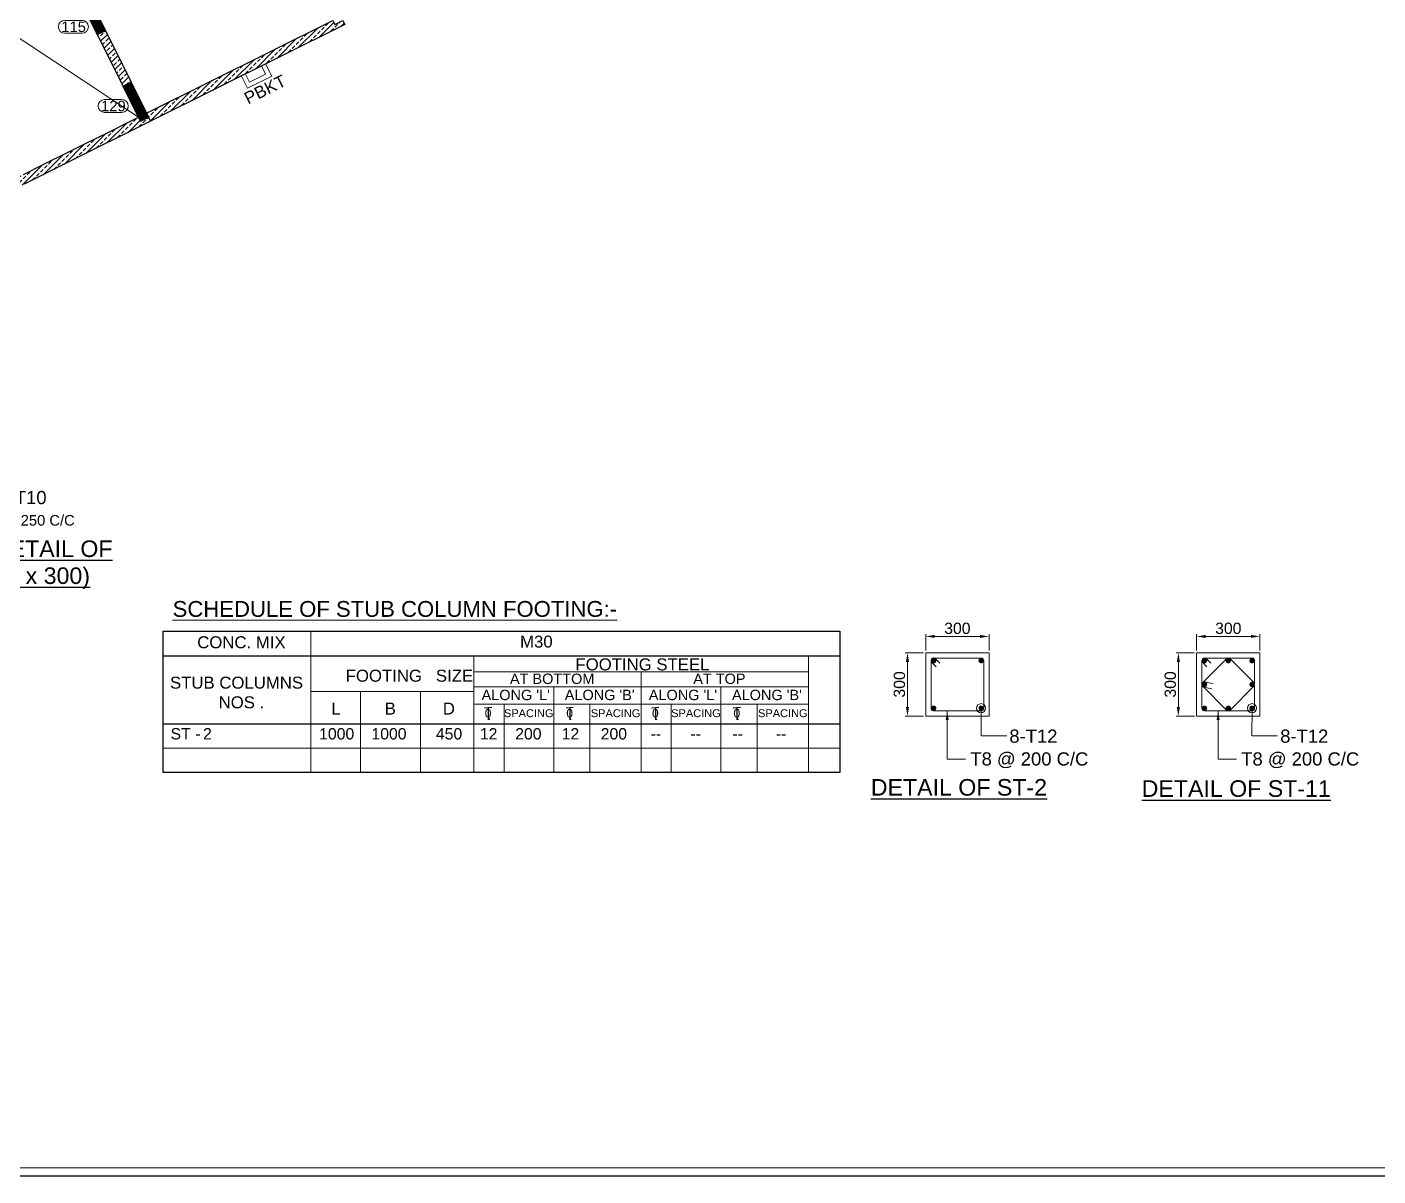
# Model space of a CAD drawing. Header units: millimetres. Extents: x -954 to 225541, y -300291 to -180647.
# Drawn here: x 49665 to 94491, y -300291 to -262173 of the extents above; entities that cross this region are included whole.
import ezdxf
from ezdxf.enums import TextEntityAlignment as Align

# ---------------------------------------------------------------- set-up
doc = ezdxf.new("R2010")
doc.units = ezdxf.units.MM
doc.header["$LTSCALE"] = 100
doc.header["$MEASUREMENT"] = 0
doc.header["$PDMODE"] = 3
for name, color, linetype, lineweight in [('BEAM', 191, 'Continuous', 20), ('BEAM NO (H)', 121, 'Continuous', 20), ('COL HATCH', 67, 'Continuous', 25), ('colno', 11, 'Continuous', 15), ('COLUMN', 84, 'Continuous', 30), ('CONCRETE', 7, 'Continuous', 20), ('DIM', 8, 'Continuous', 13), ('DONUT', 2, 'Continuous', 20), ('LINE- 1', 7, 'Continuous', 25), ('LINE- 2', 35, 'Continuous', 13), ('LINKS', 3, 'Continuous', 18), ('MAIN TEXT', 6, 'Continuous', 25), ('RET WALL', 31, 'Continuous', 30), ('RET WALL HATCH', 57, 'Continuous', 13), ('SUNK', 251, 'Continuous', 9), ('TEXT', 255, 'Continuous', 25), ('void', 45, 'Continuous', 18)]:
    doc.layers.add(name, color=color, linetype=linetype, lineweight=lineweight)
doc.layers.add('Col. sch.', color=4, linetype='Continuous')
doc.styles.add('ARIAL', font='arial.ttf')
doc.dimstyles.new('150', dxfattribs={"dimscale": 150, "dimtxt": 2.5, "dimasz": 2, "dimexe": 0.5, "dimexo": 0.5, "dimgap": 0.5, "dimtad": 1, "dimdec": 0, "dimzin": 3, "dimdsep": 46, "dimtxsty": 'ARIAL', "dimcen": 0, "dimdle": 1, "dimclrd": 256, "dimclre": 256, "dimclrt": 7, "dimadec": 0, "dimazin": 0, "dimtfac": 1, "dimtdec": 0, "dimtmove": 0, "dimatfit": 3, "dimfxl": 0, "dimtolj": 1, "dimtzin": 0, "dimlwd": -1, "dimlwe": -1, "dimarcsym": 0})
pattern_1 = [(45, (360396, 1349499.23), (-176.776695, 176.776695), []), (45, (360572.77, 1349499.23), (-176.776695, 176.776695), [125, -62.5])]

# ---------------------------------------------------------------- blocks, each defined once
blk = doc.blocks.new('*D14')
at = {"layer": 'Defpoints', "color": 0, "transparency": 16777216}
for p in [(-20715, -284010), (-20715, -284553), (-18615, -284553)]:
    blk.add_point(p, dxfattribs=at)
at = {"layer": 'DIM', "transparency": 16777216}
for p, q in [((-20715, -284478), (-20715, -283935)), ((-18915, -284010), (-20415, -284010)), ((-18615, -284478), (-18615, -283935))]:
    blk.add_line(p, q, dxfattribs=at)
for points in [[(-20415, -283960), (-20415, -284060), (-20715, -284010)], [(-18915, -283960), (-18915, -284060), (-18615, -284010)]]:
    blk.add_solid(points, dxfattribs=at)
at = {"layer": 'DIM', "color": 7, "transparency": 16777216, "insert": (-19665, -283744), "char_height": 375, "attachment_point": 5, "style": 'ARIAL'}
blk.add_mtext('\\A1;300', dxfattribs=at)
blk = doc.blocks.new('*D15')
at = {"layer": 'Defpoints', "color": 0, "transparency": 16777216}
for p in [(-20715, -284553), (-21321, -285953), (-20715, -285953)]:
    blk.add_point(p, dxfattribs=at)
at = {"layer": 'DIM', "transparency": 16777216}
for p, q in [((-20790, -284553), (-21396, -284553)), ((-21321, -284853), (-21321, -285653)), ((-20790, -285953), (-21396, -285953))]:
    blk.add_line(p, q, dxfattribs=at)
for points in [[(-21371, -284853), (-21271, -284853), (-21321, -284553)], [(-21371, -285653), (-21271, -285653), (-21321, -285953)]]:
    blk.add_solid(points, dxfattribs=at)
at = {"layer": 'DIM', "color": 7, "transparency": 16777216, "insert": (-21588, -285253), "char_height": 375, "attachment_point": 5, "rotation": 90, "style": 'ARIAL'}
blk.add_mtext('\\A1;200', dxfattribs=at)
blk = doc.blocks.new('*D62')
at = {"layer": 'Defpoints', "color": 0, "transparency": 16777216}
for p in [(79485, -282391), (79485, -282934), (81585, -282934)]:
    blk.add_point(p, dxfattribs=at)
at = {"layer": 'DIM', "transparency": 16777216}
for p, q in [((79485, -282859), (79485, -282316)), ((81285, -282391), (79785, -282391)), ((81585, -282859), (81585, -282316))]:
    blk.add_line(p, q, dxfattribs=at)
for points in [[(79785, -282341), (79785, -282441), (79485, -282391)], [(81285, -282341), (81285, -282441), (81585, -282391)]]:
    blk.add_solid(points, dxfattribs=at)
at = {"layer": 'DIM', "color": 7, "transparency": 16777216, "insert": (80535, -282124), "char_height": 375, "attachment_point": 5, "style": 'ARIAL'}
blk.add_mtext('\\A1;300', dxfattribs=at)
blk = doc.blocks.new('*D63')
at = {"layer": 'Defpoints', "color": 0, "transparency": 16777216}
for p in [(79485, -282934), (78879, -285034), (79485, -285034)]:
    blk.add_point(p, dxfattribs=at)
at = {"layer": 'DIM', "transparency": 16777216}
for p, q in [((79410, -282934), (78804, -282934)), ((78879, -283234), (78879, -284734)), ((79410, -285034), (78804, -285034))]:
    blk.add_line(p, q, dxfattribs=at)
for points in [[(78829, -283234), (78929, -283234), (78879, -282934)], [(78829, -284734), (78929, -284734), (78879, -285034)]]:
    blk.add_solid(points, dxfattribs=at)
at = {"layer": 'DIM', "color": 7, "transparency": 16777216, "insert": (78612, -283984), "char_height": 375, "attachment_point": 5, "rotation": 90, "style": 'ARIAL'}
blk.add_mtext('\\A1;300', dxfattribs=at)
blk = doc.blocks.new('*D244')
at = {"layer": 'Defpoints', "color": 0, "transparency": 16777216}
for p in [(88474, -282391), (88474, -282934), (90574, -282934)]:
    blk.add_point(p, dxfattribs=at)
at = {"layer": 'DIM', "transparency": 16777216}
for p, q in [((88474, -282859), (88474, -282316)), ((90274, -282391), (88774, -282391)), ((90574, -282859), (90574, -282316))]:
    blk.add_line(p, q, dxfattribs=at)
for points in [[(88774, -282341), (88774, -282441), (88474, -282391)], [(90274, -282341), (90274, -282441), (90574, -282391)]]:
    blk.add_solid(points, dxfattribs=at)
at = {"layer": 'DIM', "color": 7, "transparency": 16777216, "insert": (89524, -282124), "char_height": 375, "attachment_point": 5, "style": 'ARIAL'}
blk.add_mtext('\\A1;300', dxfattribs=at)
blk = doc.blocks.new('*D245')
at = {"layer": 'Defpoints', "color": 0, "transparency": 16777216}
for p in [(88474, -282934), (87867, -285034), (88474, -285034)]:
    blk.add_point(p, dxfattribs=at)
at = {"layer": 'DIM', "transparency": 16777216}
for p, q in [((88399, -282934), (87792, -282934)), ((87867, -283234), (87867, -284734)), ((88399, -285034), (87792, -285034))]:
    blk.add_line(p, q, dxfattribs=at)
for points in [[(87817, -283234), (87917, -283234), (87867, -282934)], [(87817, -284734), (87917, -284734), (87867, -285034)]]:
    blk.add_solid(points, dxfattribs=at)
at = {"layer": 'DIM', "color": 7, "transparency": 16777216, "insert": (87601, -283984), "char_height": 375, "attachment_point": 5, "rotation": 90, "style": 'ARIAL'}
blk.add_mtext('\\A1;300', dxfattribs=at)
blk = doc.blocks.new('A$C029266CF')
at = {"layer": 'CONCRETE'}
blk.add_lwpolyline([(3242.8, 5195.3), (3242.8, 3795.3), (5342.8, 3795.3), (5342.8, 5195.3)], close=True, dxfattribs=at)
at = {"layer": 'DIM'}
for p, q in [((3505.3, 4932.8), (5080.6, 4055.3)), ((5080.3, 4932.8), (3505.3, 4057.8))]:
    blk.add_line(p, q, dxfattribs=at)
at = {"layer": 'DONUT', "const_width": 87.5}
for points in [[(3505.3, 4976.5, -1), (3505.3, 4889, -1)], [(5080.3, 4976.5, -1), (5080.3, 4889, -1)], [(3505.3, 4101.5, -1), (3505.3, 4014, -1)], [(5080.3, 4101.5, -1), (5080.3, 4014, -1)]]:
    blk.add_lwpolyline(points, format="xyb", close=True, dxfattribs=at)
at = {"layer": 'LINKS'}
blk.add_lwpolyline([(3586.6, 4727.7), (3443.4, 4870.9, -0.6681786), (3505.3, 5020.3), (5080.3, 5020.3, -0.4142136), (5167.8, 4932.8), (5167.8, 4057.8, -0.4142136), (5080.3, 3970.3), (3505.3, 3970.3, -0.4142136), (3417.8, 4057.8), (3417.8, 4932.8, -0.6681786), (3567.1, 4994.7), (3710.3, 4851.5)], format="xyb", dxfattribs=at)
at = {"layer": 'MAIN TEXT', "style": 'ARIAL'}
for s, p in [('%%UTYPICAL R/F DETAIL OF', (176.8, 1156.9)), ('%%uMULLION(200 x 300)', (965.1, 262.1))]:
    blk.add_text(s, height=550, dxfattribs=at).set_placement(p)
at = {"layer": 'TEXT', "style": 'ARIAL'}
blk.add_text('4-T10', height=437.5, dxfattribs=at).set_placement((5228.7, 3129.6), align=Align.MIDDLE_LEFT)
blk.add_text('T8 @ 250 C/C', height=350, rotation=0.00358, dxfattribs=at).set_placement((6193.9, 2374.2), align=Align.MIDDLE_CENTER)
at = {"layer": 'DIM'}
dim = blk.add_linear_dim(base=(3242.8, 5738.4), p1=(5342.8, 5195.3), p2=(3242.8, 5195.3), text='300', dimstyle='150', dxfattribs=at)
dim.commit()
dim.dimension.update_dxf_attribs({"geometry": '*D14', "text_midpoint": (4292.8, 6005), "insert": (23957.5, 289748.6)})
dim = blk.add_linear_dim(base=(2636.4, 3795.3), p1=(3242.8, 5195.3), p2=(3242.8, 3795.3), angle=90, text='200', dimstyle='150', dxfattribs=at)
dim.commit()
dim.dimension.update_dxf_attribs({"geometry": '*D15', "text_midpoint": (2636.4, 4495.3), "dimtype": 128, "insert": (23957.5, 289748.6)})
for points in [[(4291.7, 4494.7), (4291.7, 3139.6), (5141.3, 3139.6)], [(3955.5, 3970.3), (3955.5, 2367.8), (4561.7, 2367.8)]]:
    blk.add_leader(points, dimstyle='150', dxfattribs=at)

msp = doc.modelspace()

# ---------------------------------------------------------------- hatches: boundary and pattern name
at = {"layer": 'COL HATCH'}
h = msp.add_hatch(dxfattribs=at)
h.set_pattern_fill('ANSI31', color=256, scale=100, angle=-153.53297, style=0)
h.set_pattern_definition([(251.467025, (207262.732, 258860.256), (11.85176104, -3.9731298), [])])
h.paths.add_polyline_path([(51999.5, -262425.1), (51442.4, -261306.1), (51710.9, -261172.4), (52268, -262291.4)])
h = msp.add_hatch(dxfattribs=at)
h.set_pattern_fill('ANSI31', color=256, scale=100, angle=-153.53297, style=0)
h.set_pattern_definition([(251.467025, (207267.189, 258851.304), (11.85176104, -3.9731298), [])])
h.paths.add_polyline_path([(53430.1, -265298.6), (52850.7, -264134.9), (53119.3, -264001.2), (53698.7, -265164.9)])
at = {"layer": 'RET WALL HATCH'}
h = msp.add_hatch(dxfattribs=at)
h.set_pattern_fill('ANSI33', color=256, scale=1000, style=0)
h.set_pattern_definition(pattern_1)
h.paths.add_polyline_path([(53631.8, -265030.6), (59808.6, -261955.4), (59875.5, -262089.7), (60144, -261956), (60210.9, -262090.3), (53765.5, -265299.2)])
h = msp.add_hatch(dxfattribs=at)
h.set_pattern_fill('ANSI33', color=256, scale=1000, style=0)
h.set_pattern_definition([(45, (353950.62, 1346290.32), (-176.776695, 176.776695), []), (45, (354127.4, 1346290.32), (-176.776695, 176.776695), [125, -62.5])])
h.paths.add_polyline_path([(51999.5, -262425.1), (52268, -262291.4), (53119.3, -264001.2), (52850.7, -264134.9)])
h = msp.add_hatch(dxfattribs=at)
h.set_pattern_fill('ANSI33', color=256, scale=1000, style=0)
h.set_pattern_definition(pattern_1)
h.paths.add_polyline_path([(53698.7, -265164.9), (53765.5, -265299.2), (50990.2, -266680.9), (49565.7, -267390.1), (48885.4, -267728.8), (48339.6, -267994.1), (48033.8, -268137.3), (47762.6, -268261), (47036.6, -268577.2), (46325.7, -268866.6), (46044.7, -268975.5), (45990.3, -268837.2), (46270.8, -268727), (46215.9, -268587.4), (46390.7, -268518.1), (47091.9, -268227.9), (47502.4, -268048.7), (48199.1, -267728.7), (48986.8, -267343.2), (49548.7, -267063.5), (50205.7, -266736.4), (51030.1, -266325.9), (51625.2, -266029.7), (52353, -265667.3), (53028.4, -265331.1), (53363.2, -265164.3), (53430.1, -265298.6)])

# ---------------------------------------------------------------- linework, layer by layer
at = {"color": 5}
msp.add_lwpolyline([(-953.5, -300291), (149541.8, -300291), (149541.8, -193995.9), (-953.5, -193995.9)], close=True, dxfattribs=at)
at = {"layer": 'BEAM'}
for points in [[(57583.5, -263398.4), (57784.1, -263801.2), (56978.4, -264202.3), (56777.8, -263799.5)], [(57449.2, -263465.2), (57582.9, -263733.8), (57045.8, -264001.2), (56912.1, -263732.6)]]:
    msp.add_lwpolyline(points, dxfattribs=at)
at = {"layer": 'colno', "elevation": -1455.5}
for points in [[(50918.7, -262380, -1), (50918.9, -261952.6), (51491.5, -261952.9, -1), (51491.3, -262380.3)], [(52239.1, -265007, -1), (52239.3, -264579.6), (52811.8, -264579.9, -1), (52811.6, -265007.3)]]:
    msp.add_lwpolyline(points, format="xyb", close=True, dxfattribs=at)
at = {"layer": 'COLUMN'}
for points in [[(51999.5, -262425.1), (51442.4, -261306.1), (51710.9, -261172.4), (52268, -262291.4)], [(53430.1, -265298.6), (52850.7, -264134.9), (53119.3, -264001.2), (53698.7, -265164.9)]]:
    msp.add_lwpolyline(points, close=True, dxfattribs=at)
at = {"layer": 'CONCRETE'}
for points in [[(79485.5, -282934.2), (79485.5, -285034.2), (81585.5, -285034.2), (81585.5, -282934.2)], [(88473.8, -282934.2), (88473.8, -285034.2), (90573.8, -285034.2), (90573.8, -282934.2)]]:
    msp.add_lwpolyline(points, close=True, dxfattribs=at)
at = {"layer": 'DONUT', "const_width": 87.5}
for points in [[(79748, -283152.9, -1), (79748, -283240.4, -1)], [(81323, -283152.9, -1), (81323, -283240.4, -1)], [(88736.3, -283152.9, -1), (88736.3, -283240.4, -1)], [(89523.4, -283153.5, -1), (89523.4, -283241, -1)], [(90311.3, -283152.9, -1), (90311.3, -283240.4, -1)], [(88736.3, -283940.4, -1), (88736.3, -284027.9, -1)], [(90311.3, -283940.4, -1), (90311.3, -284027.9, -1)], [(79748, -284727.9, -1), (79748, -284815.4, -1)], [(81323, -284727.9, -1), (81323, -284815.4, -1)], [(88736.3, -284727.9, -1), (88736.3, -284815.4, -1)], [(89523.4, -284728.5, -1), (89523.4, -284816, -1)], [(90311.3, -284727.9, -1), (90311.3, -284815.4, -1)]]:
    msp.add_lwpolyline(points, format="xyb", close=True, dxfattribs=at)
at = {"layer": 'LINE- 1'}
for p, q in [((54183.8, -283038.7), (76636, -283038.8)), ((54183.7, -285286), (76636, -285286))]:
    msp.add_line(p, q, dxfattribs=at)
msp.add_lwpolyline([(54183.8, -282212.7), (76636, -282212.8), (76636, -286907.4), (54183.8, -286907.3)], close=True, dxfattribs=at)
at = {"layer": 'LINE- 2'}
for p, q in [((59087.1, -282212.7), (59087.1, -286907.3)), ((64492.6, -283038.9), (64492.6, -286907.3)), ((75590.6, -283040), (75590.6, -286907.4)), ((64491.9, -283543.3), (64492.6, -283543.3)), ((64492.7, -283561.9), (75590.6, -283561.7)), ((70041.7, -283561.8), (70041.7, -286907.3)), ((64492.7, -284064.1), (75590.7, -284063.9)), ((67140.8, -284064), (67140.8, -286907.3)), ((72689.8, -284063.9), (72689.8, -286907.3)), ((59084.2, -284219.9), (64492.6, -284218.5)), ((60726.2, -284219.5), (60726.2, -286907.3)), ((62720.6, -284219), (62720.6, -286907.3)), ((64491.9, -284634), (75590, -284634)), ((65493.7, -284634), (65493.7, -286907.3)), ((68338.4, -284634), (68338.4, -286907.3)), ((71042.7, -284634), (71042.7, -286907.3)), ((73887.4, -284634), (73887.4, -286907.3)), ((54183.8, -286096.7), (76636, -286096.7))]:
    msp.add_line(p, q, dxfattribs=at)
at = {"layer": 'LINKS'}
for points in [[(79829.3, -283401.7), (79686.1, -283258.6, -0.6681786), (79748, -283109.2), (81323, -283109.2, -0.4142136), (81410.5, -283196.7), (81410.5, -284771.7, -0.4142136), (81323, -284859.2), (79748, -284859.2, -0.4142136), (79660.5, -284771.7), (79660.5, -283196.7, -0.6681786), (79809.8, -283134.8), (79953, -283278)], [(88817.6, -283401.7), (88674.5, -283258.6, -0.6681786), (88736.3, -283109.2), (90311.3, -283109.2, -0.4142136), (90398.8, -283196.7), (90398.8, -284771.7, -0.4142136), (90311.3, -284859.2), (88736.3, -284859.2, -0.4142136), (88648.8, -284771.7), (88648.8, -283196.7, -0.6681786), (88798.2, -283134.8), (88941.4, -283278)], [(89018.7, -283963.2), (88757.1, -283899.2, 1), (88715.5, -284069.2), (88977.1, -284133.2)]]:
    msp.add_lwpolyline(points, format="xyb", dxfattribs=at)
msp.add_lwpolyline([(88674.5, -283922.3), (89461.6, -283135.4, -0.4140066), (89585.3, -283135.3), (90373.2, -283922.3, -0.4143556), (90373.2, -284046.1), (89585.3, -284834.1, -0.4144205), (89461.5, -284834.1), (88674.4, -284046, -0.4140716)], format="xyb", close=True, dxfattribs=at)
at = {"layer": 'MAIN TEXT'}
for p, q in [((64846.1, -284761), (65084.5, -284739)), ((64964.7, -285090.6), (65006.4, -285160.2)), ((64965.3, -284750), (64965.3, -285153.6)), ((67551.4, -284761), (67789.8, -284739)), ((67670.1, -285090.6), (67711.7, -285160.2)), ((67670.6, -284750), (67670.6, -285153.6)), ((70395, -284761), (70633.5, -284739)), ((70513.7, -285090.5), (70555.4, -285160.2)), ((70514.2, -284750), (70514.2, -285153.6)), ((73100.3, -284761), (73338.8, -284739)), ((73219, -285090.5), (73260.7, -285160.2)), ((73219.5, -284750), (73219.5, -285153.6))]:
    msp.add_line(p, q, dxfattribs=at)
at = {"layer": 'RET WALL', "lineweight": 25}
for points in [[(53631.8, -265030.6), (59808.6, -261955.4), (59875.5, -262089.7), (60144, -261956), (60210.9, -262090.3), (53765.5, -265299.2), (53631.8, -265030.6)], [(51999.5, -262425.1), (52268, -262291.4), (53119.3, -264001.2), (52850.7, -264134.9), (51999.5, -262425.1)], [(49548.7, -267063.5), (50205.7, -266736.4), (51030.1, -266325.9), (51625.2, -266029.7), (52353, -265667.3), (53028.4, -265331.1), (53363.2, -265164.3), (53430.1, -265298.6), (53698.7, -265164.9)], [(53698.7, -265164.9), (53765.5, -265299.2), (50990.2, -266680.9), (49565.7, -267390.1)]]:
    msp.add_lwpolyline(points, dxfattribs=at)
at = {"layer": 'SUNK', "color": 6}
msp.add_lwpolyline([(-687.4, -300024.9), (149275.6, -300024.9), (149275.6, -194262.1), (-687.4, -194262.1)], close=True, dxfattribs=at)
at = {"layer": 'void'}
msp.add_line((45465.2, -259936.5, -389.1), (53363.2, -265164.3), dxfattribs=at)

# ---------------------------------------------------------------- block references
msp.add_blockref('A$C029266CF', (43489, -280913))

# ---------------------------------------------------------------- texts
at = {"layer": 'BEAM NO (H)', "style": 'ARIAL'}
msp.add_text('PBKT', height=400, rotation=26.46703, dxfattribs=at).set_placement((57563.4, -264243.4, 0), align=Align.MIDDLE_CENTER)
at = {"layer": 'Col. sch.', "style": 'ARIAL'}
for s, p in [('ST', (54427.9, -285433.5)), ('2', (55506.3, -285433.5)), ('-', (55253.6, -285433.5))]:
    msp.add_text(s, height=375, dxfattribs=at).set_placement(p, align=Align.TOP_LEFT)
for s, p in [('1000', (59940.2, -285433.5)), ('1000', (61675.6, -285433.5)), ('450', (63669, -285433.5)), ('12', (64983, -285433.6)), ('200', (66300.6, -285433.6)), ('12', (67696.7, -285433.6)), ('200', (69136.6, -285433.6)), ('--', (70531.8, -285433.6)), ('--', (71849.5, -285433.6)), ('--', (73245.6, -285433.6)), ('--', (74685.5, -285433.6))]:
    msp.add_text(s, height=375, dxfattribs=at).set_placement(p, align=Align.TOP_CENTER)
at = {"layer": 'colno', "style": 'ARIAL'}
for s, p in [('115', (51211.4, -262166, -11644)), ('129', (52531.7, -264793, -11644))]:
    msp.add_text(s, height=350, rotation=359.97155, dxfattribs=at).set_placement(p, align=Align.MIDDLE_CENTER)
at = {"layer": 'DIM', "color": 7, "style": 'ARIAL'}
for p in [(82259.3, -285699.3), (91247.6, -285699.3)]:
    msp.add_text('8-T12', height=437.5, dxfattribs=at).set_placement(p, align=Align.MIDDLE_LEFT)
for p in [(82923.1, -286455.3), (91911.4, -286455.3)]:
    msp.add_text('T8 @ 200 C/C', height=437.5, dxfattribs=at).set_placement(p, align=Align.MIDDLE_CENTER)
at = {"layer": 'MAIN TEXT', "style": 'ARIAL'}
for s, height, p in [('%%USCHEDULE OF STUB COLUMN FOOTING:-', 525, (61871.1, -281478.6)), ('CONC. MIX', 397.73, (56778.9, -282585)), ('M30', 397.73, (66565.7, -282563)), ('FOOTING STEEL', 397.727, (70085, -283318.6)), ('STUB COLUMNS', 397.727, (56616.7, -283924.9)), ('FOOTING   SIZE', 397.727, (62353.4, -283694)), ('AT BOTTOM', 343.75, (67090.1, -283796.3)), ('AT TOP', 343.75, (72639, -283796.2)), ("ALONG 'L'", 343.75, (65880.5, -284332.5)), ("ALONG 'B'", 343.75, (68667.1, -284332.5)), ("ALONG 'L'", 343.75, (71429.6, -284332.5)), ("ALONG 'B'", 343.75, (74216.1, -284332.5)), ('NOS .', 397.73, (56779, -284576.7)), ('L', 397.7, (59916.8, -284784.5)), ('B', 397.7, (61719.5, -284784.5)), ('D', 397.7, (63662.5, -284784.5)), ('0', 284.1, (64964.3, -284938.5)), ('SPACING', 261.36, (66312.3, -284938.5)), ('0', 284.1, (67669.6, -284938.5)), ('SPACING', 261.36, (69193.9, -284938.5)), ('0', 284.1, (70513.3, -284938.5)), ('SPACING', 261.36, (71861.3, -284938.5)), ('0', 284.1, (73218.6, -284938.5)), ('SPACING', 261.36, (74742.9, -284938.5))]:
    msp.add_text(s, height=height, rotation=0.00358, dxfattribs=at).set_placement(p, align=Align.MIDDLE)
for s, p in [('%%UDETAIL OF ST-2', (77662.2, -287672.6)), ('%%UDETAIL OF ST-11', (86650.6, -287713.2))]:
    msp.add_text(s, height=550, dxfattribs=at).set_placement(p)

# ---------------------------------------------------------------- dimensions: what is measured, and where the dimension line sits
at = {"layer": 'DIM'}
for base, p1, p2, picture, middle in [((79485.5, -282391.1), (81585.5, -282934.2), (79485.5, -282934.2), '*D62', (80535.5, -282124.5)), ((88473.8, -282391.1), (90573.8, -282934.2), (88473.8, -282934.2), '*D244', (89523.8, -282124.5))]:
    dim = msp.add_linear_dim(base=base, p1=p1, p2=p2, text='300', dimstyle='150', dxfattribs=at)
    dim.commit()
    dim.dimension.update_dxf_attribs({"geometry": picture, "text_midpoint": middle})
for base, p1, p2, picture, middle in [((78879.1, -285034.2), (79485.5, -282934.2), (79485.5, -285034.2), '*D63', (78879.1, -283984.2)), ((87867.5, -285034.2), (88473.8, -282934.2), (88473.8, -285034.2), '*D245', (87867.5, -283984.2))]:
    dim = msp.add_linear_dim(base=base, p1=p1, p2=p2, angle=90, text='300', dimstyle='150', dxfattribs=at)
    dim.commit()
    dim.dimension.update_dxf_attribs({"geometry": picture, "text_midpoint": middle, "dimtype": 160})

# ---------------------------------------------------------------- leaders
for points in [[(81323, -284771.7), (81322.3, -285689.3), (82171.9, -285689.3)], [(90311.3, -284771.7), (90310.7, -285689.3), (91160.2, -285689.3)]]:
    msp.add_leader(points, dimstyle='150', override={"dimldrblk": 'Origin'}, dxfattribs=at)
for points in [[(80198.2, -284859.2), (80198.2, -286461.7), (80804.4, -286461.7)], [(89186.5, -284859.2), (89186.5, -286461.7), (89792.8, -286461.7)]]:
    msp.add_leader(points, dimstyle='150', dxfattribs=at)

doc.saveas('drawing.dxf')
